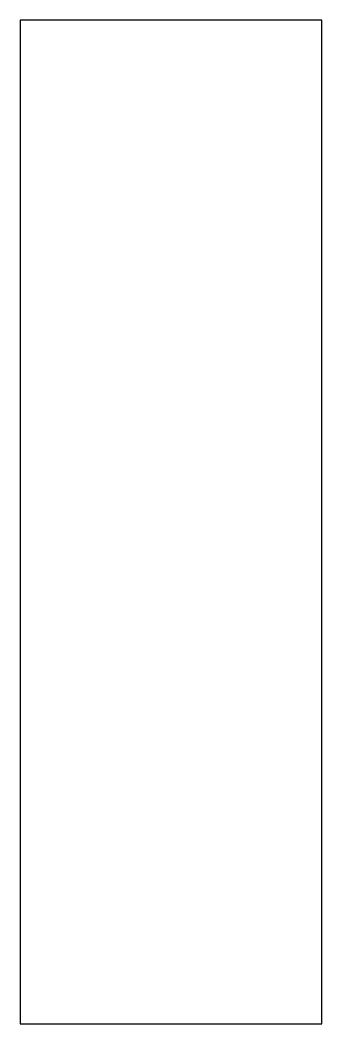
# Model space of a CAD drawing. Header units: metres. Extents: x -20.5 to -17.5, y 215 to 225.
import ezdxf

# ---------------------------------------------------------------- set-up
doc = ezdxf.new("R2010")
doc.units = ezdxf.units.M

msp = doc.modelspace()

# ---------------------------------------------------------------- linework, layer by layer
for p, q in [((-17.5, 225), (-20.5, 225)), ((-20.5, 225), (-20.5, 215)), ((-17.5, 215), (-17.5, 225)), ((-20.5, 215), (-17.5, 215))]:
    msp.add_line(p, q)

doc.saveas('drawing.dxf')
